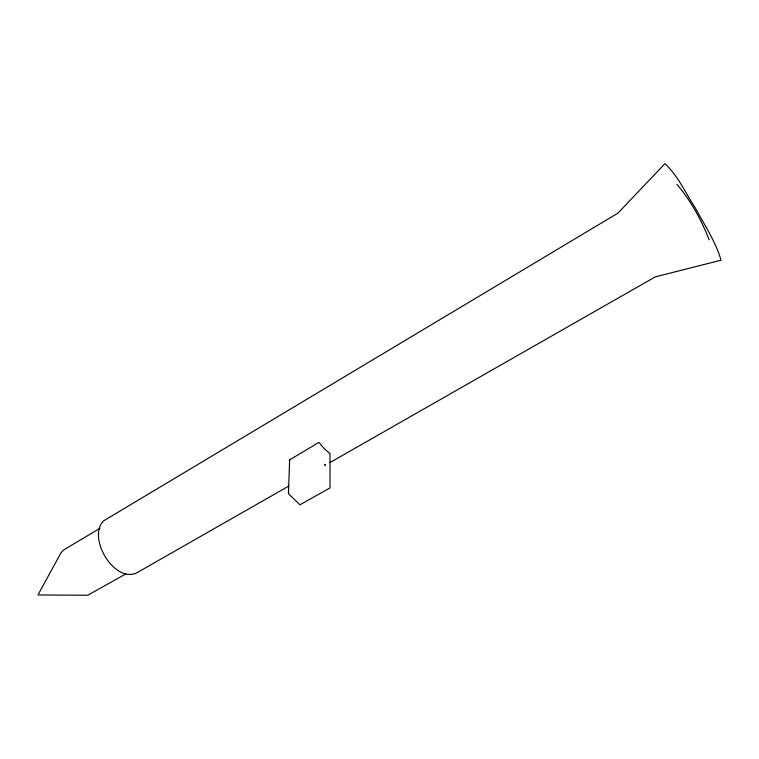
<?xml version="1.0" encoding="UTF-8"?>
<svg xmlns="http://www.w3.org/2000/svg" width="759" height="759" viewBox="0 0 759 759"><rect width="100%" height="100%" fill="white"/><g stroke="black" fill="none" stroke-linecap="round" stroke-linejoin="round"><path stroke-width="1.14" d="M289.653 459.347L288.42 493.692L299.966 504.782L330.042 487.895L330.004 453.616L324.482 448.863L318.913 442.364L289.91 459.707M99.96 528.311L63.86 549.839L61.024 552.77L37.95 594.961L87.826 595.236L125.842 573.899M288.733 486.092L136.335 573.083C113.888 582.94 86.991 537.277 103.575 520.883L617.959 213.127L664.875 163.726C678.062 175.538 685.434 193.023 695.197 207.681C704.295 224.844 715.671 241.419 721.05 260.214L655.33 276.845L329.928 462.582M676.876 184.333C690.633 200.291 701.439 220.082 709.162 239.787M325.383 465.438L324.558 464.375L325.383 465.438"/></g></svg>
